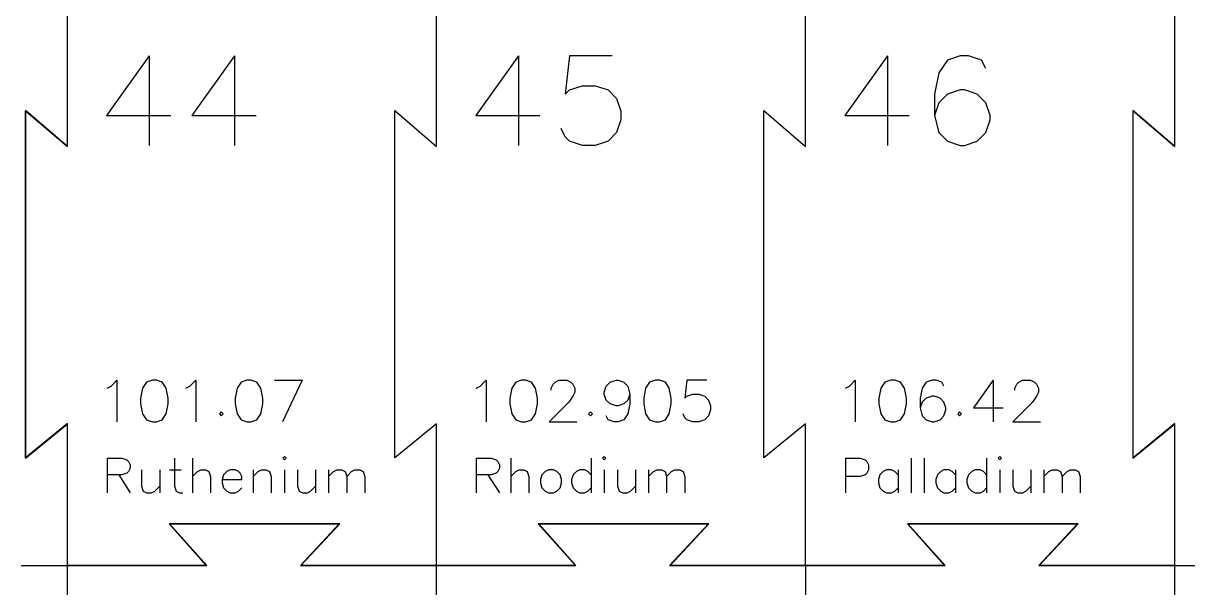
# Model space of a CAD drawing. Extents: x 0 to 297, y 0 to 210.
# Drawn here: x 117.83 to 164.73, y 94.19 to 116.92 of the extents above; entities that cross this region are included whole.
import ezdxf

# ---------------------------------------------------------------- set-up
doc = ezdxf.new("R2010")
doc.units = 0
doc.layers.get('0').update_dxf_attribs({"linetype": 'CONTINUOUS'})

msp = doc.modelspace()

# ---------------------------------------------------------------- linework, layer by layer
at = {"color": 1}
for p, q in [((119.590441, 117.39451), (119.590441, 114.693456)), ((119.599456, 114.693456), (119.599456, 117.39451)), ((164.204747, 117.39451), (164.204747, 114.693456)), ((164.213762, 114.693456), (164.213762, 117.39451)), ((119.590441, 114.693456), (119.590441, 111.972728)), ((119.599456, 111.952235), (119.599456, 114.693456)), ((134.466542, 111.962495), (134.466542, 114.69348)), ((149.337977, 111.962495), (149.337977, 114.69348)), ((164.204747, 114.693456), (164.204747, 111.972728)), ((164.213762, 111.952235), (164.213762, 114.693456)), ((119.590441, 111.972728), (117.911617, 113.411378)), ((117.911617, 113.411378), (117.911617, 99.407704)), ((117.920632, 99.427378), (117.920632, 113.390884)), ((117.920632, 113.390884), (119.599456, 111.952235)), ((132.787718, 99.417671), (132.787718, 113.401138)), ((132.787718, 113.401138), (134.466542, 111.962495)), ((147.659154, 99.417671), (147.659154, 113.401138)), ((147.659154, 113.401138), (149.337977, 111.962495)), ((164.204747, 111.972728), (162.525923, 113.411378)), ((162.525923, 113.411378), (162.525923, 99.407704)), ((162.534939, 99.427378), (162.534939, 113.390884)), ((162.534939, 113.390884), (164.213762, 111.952235)), ((117.911617, 99.407704), (119.590441, 100.779134)), ((119.599456, 100.798808), (117.920632, 99.427378)), ((119.590441, 100.779134), (119.590441, 97.945282)), ((119.599456, 97.945282), (119.599456, 100.798808)), ((134.466542, 100.788884), (132.787718, 99.417671)), ((134.466542, 97.945526), (134.466542, 100.788884)), ((149.337977, 100.788884), (147.659154, 99.417671)), ((149.337977, 97.945526), (149.337977, 100.788884)), ((162.525923, 99.407704), (164.204747, 100.779134)), ((164.213762, 100.798808), (162.534939, 99.427378)), ((164.204747, 100.779134), (164.204747, 97.945282)), ((164.213762, 97.945282), (164.213762, 100.798808)), ((119.590441, 97.945282), (119.590441, 95.086837)), ((119.599456, 95.086837), (119.599456, 97.945282)), ((164.204747, 97.945282), (164.204747, 95.086837)), ((164.213762, 95.086837), (164.213762, 97.945282)), ((123.697076, 96.77059), (125.194737, 95.091756)), ((130.572219, 96.77059), (123.697076, 96.77059)), ((125.215231, 95.082741), (123.717569, 96.761575)), ((123.717569, 96.761575), (130.550906, 96.761575)), ((130.550906, 96.761575), (128.988485, 95.082741)), ((129.008978, 95.091756), (130.572219, 96.77059)), ((138.568511, 96.771031), (140.065353, 95.092196)), ((145.443654, 96.771031), (138.568511, 96.771031)), ((140.086666, 95.082359), (138.589824, 96.761194)), ((138.589824, 96.761194), (145.421521, 96.761194)), ((145.421521, 96.761194), (143.85992, 95.082359)), ((143.881234, 95.092196), (145.443654, 96.771031)), ((153.439946, 96.77059), (154.937608, 95.091756)), ((160.31509, 96.77059), (153.439946, 96.77059)), ((154.958101, 95.082741), (153.46044, 96.761575)), ((153.46044, 96.761575), (160.293777, 96.761575)), ((160.293777, 96.761575), (158.731356, 95.082741)), ((158.751849, 95.091756), (160.31509, 96.77059)), ((119.590441, 95.087251), (119.590441, 92.386197)), ((119.599456, 95.087251), (119.590441, 95.087251)), ((119.590441, 95.086837), (119.599456, 95.086837)), ((121.602645, 95.091756), (119.595106, 95.091756)), ((119.595106, 95.091756), (119.595106, 95.082741)), ((119.595106, 95.082741), (121.602645, 95.082741)), ((119.599456, 92.386197), (119.599456, 95.087251)), ((125.194737, 95.091756), (121.602645, 95.091756)), ((121.602645, 95.082741), (125.215231, 95.082741)), ((128.988485, 95.082741), (130.794368, 95.082741)), ((130.794368, 95.091756), (129.008978, 95.091756)), ((132.610088, 95.091756), (130.794368, 95.091756)), ((130.794368, 95.082741), (132.610088, 95.082741)), ((134.466795, 95.091756), (132.610088, 95.091756)), ((132.610088, 95.082741), (134.466795, 95.082741)), ((136.47408, 95.092196), (134.466542, 95.092196)), ((134.466542, 95.092196), (134.466542, 95.082359)), ((134.466542, 95.082359), (136.47408, 95.082359)), ((134.466795, 95.082741), (134.466795, 95.091756)), ((140.065353, 95.092196), (136.47408, 95.092196)), ((136.47408, 95.082359), (140.086666, 95.082359)), ((143.85992, 95.082359), (145.665803, 95.082359)), ((145.665803, 95.092196), (143.881234, 95.092196)), ((147.481523, 95.092196), (145.665803, 95.092196)), ((145.665803, 95.082359), (147.481523, 95.082359)), ((149.33823, 95.092196), (147.481523, 95.092196)), ((147.481523, 95.082359), (149.33823, 95.082359)), ((149.333311, 95.087278), (149.333311, 92.386224)), ((149.342327, 95.087278), (149.333311, 95.087278)), ((151.345516, 95.091756), (149.337977, 95.091756)), ((149.337977, 95.091756), (149.337977, 95.082741)), ((149.337977, 95.082741), (151.345516, 95.082741)), ((149.33823, 95.082359), (149.33823, 95.092196)), ((149.342327, 92.386224), (149.342327, 95.087278)), ((154.937608, 95.091756), (151.345516, 95.091756)), ((151.345516, 95.082741), (154.958101, 95.082741)), ((158.731356, 95.082741), (160.537239, 95.082741)), ((160.537239, 95.091756), (158.751849, 95.091756)), ((162.352959, 95.091756), (160.537239, 95.091756)), ((160.537239, 95.082741), (162.352959, 95.082741)), ((164.209665, 95.091756), (162.352959, 95.091756)), ((162.352959, 95.082741), (164.209665, 95.082741)), ((164.204747, 95.086837), (164.213762, 95.086837)), ((164.209665, 95.082741), (164.209665, 95.091756))]:
    msp.add_line(p, q, dxfattribs=at)
at = {"color": 5}
for p, q in [((122.901111, 115.612008), (121.182415, 113.200363)), ((122.901111, 115.612008), (122.901111, 111.999997)), ((126.338502, 115.612008), (124.619806, 113.200363)), ((126.338502, 115.612008), (126.338502, 111.999997)), ((137.772546, 115.612008), (136.05385, 113.200363)), ((137.772546, 115.612008), (137.772546, 111.999997)), ((139.834981, 115.612008), (139.660383, 114.062444)), ((141.553677, 115.612008), (139.834981, 115.612008)), ((152.643982, 115.612008), (150.925286, 113.200363)), ((152.643982, 115.612008), (152.643982, 111.999997)), ((155.050155, 115.437409), (154.706416, 114.924526)), ((155.568492, 115.612008), (155.050155, 115.437409)), ((155.906775, 115.612008), (155.568492, 115.612008)), ((156.425112, 115.437409), (155.906775, 115.612008)), ((156.594253, 115.093668), (156.425112, 115.437409)), ((154.706416, 114.924526), (154.531819, 114.062444)), ((139.660383, 114.062444), (139.834981, 114.237043)), ((139.834981, 114.237043), (140.347861, 114.406186)), ((140.347861, 114.406186), (140.866198, 114.406186)), ((140.866198, 114.406186), (141.384535, 114.237043)), ((141.384535, 114.237043), (141.722818, 113.887846)), ((154.531819, 114.062444), (154.531819, 113.200363)), ((155.050155, 114.062444), (154.706416, 113.718703)), ((155.568492, 114.237043), (155.050155, 114.062444)), ((155.737634, 114.237043), (155.568492, 114.237043)), ((156.25597, 114.062444), (155.737634, 114.237043)), ((156.594253, 113.718703), (156.25597, 114.062444)), ((141.722818, 113.887846), (141.897416, 113.374962)), ((154.706416, 113.718703), (154.531819, 113.200363)), ((156.768851, 113.200363), (156.594253, 113.718703)), ((121.182415, 113.200363), (123.763187, 113.200363)), ((124.619806, 113.200363), (127.200578, 113.200363)), ((136.05385, 113.200363), (138.634622, 113.200363)), ((141.897416, 113.374962), (141.897416, 113.03122)), ((150.925286, 113.200363), (153.506057, 113.200363)), ((154.531819, 113.200363), (154.706416, 112.515608)), ((156.768851, 113.03122), (156.768851, 113.200363)), ((139.660383, 112.343738), (139.491242, 112.687479)), ((141.897416, 113.03122), (141.722818, 112.515608)), ((156.594253, 112.515608), (156.768851, 113.03122)), ((139.834981, 112.171867), (139.660383, 112.343738)), ((140.347861, 111.999997), (139.834981, 112.171867)), ((141.384535, 112.171867), (140.866198, 111.999997)), ((141.722818, 112.515608), (141.384535, 112.171867)), ((154.706416, 112.515608), (155.050155, 112.171867)), ((155.050155, 112.171867), (155.568492, 111.999997)), ((155.737634, 111.999997), (156.25597, 112.171867)), ((156.25597, 112.171867), (156.594253, 112.515608)), ((140.866198, 111.999997), (140.347861, 111.999997)), ((155.568492, 111.999997), (155.737634, 111.999997)), ((121.203991, 102.226915), (121.360121, 102.304981)), ((121.360121, 102.304981), (121.599354, 102.544215)), ((121.599354, 102.544215), (121.599354, 100.877133)), ((122.790479, 102.463631), (122.629312, 102.226915)), ((123.027193, 102.544215), (122.790479, 102.463631)), ((123.185842, 102.544215), (123.027193, 102.544215)), ((123.425074, 102.463631), (123.185842, 102.544215)), ((123.581205, 102.226915), (123.425074, 102.463631)), ((124.376967, 102.226915), (124.533098, 102.304981)), ((124.533098, 102.304981), (124.77233, 102.544215)), ((124.77233, 102.544215), (124.77233, 100.877133)), ((126.598051, 102.463631), (126.436884, 102.226915)), ((126.834765, 102.544215), (126.598051, 102.463631)), ((126.993414, 102.544215), (126.834765, 102.544215)), ((127.232646, 102.463631), (126.993414, 102.544215)), ((127.388777, 102.226915), (127.232646, 102.463631)), ((127.945307, 102.544215), (129.055849, 102.544215)), ((129.055849, 102.544215), (128.262605, 100.877133)), ((136.075426, 102.226915), (136.231557, 102.304981)), ((136.231557, 102.304981), (136.470789, 102.544215)), ((136.470789, 102.544215), (136.470789, 100.877133)), ((137.661915, 102.463631), (137.500748, 102.226915)), ((137.898629, 102.544215), (137.661915, 102.463631)), ((138.057278, 102.544215), (137.898629, 102.544215)), ((138.29651, 102.463631), (138.057278, 102.544215)), ((138.45264, 102.226915), (138.29651, 102.463631)), ((139.087236, 102.226915), (139.167819, 102.383047)), ((139.167819, 102.383047), (139.248403, 102.463631)), ((139.248403, 102.463631), (139.404533, 102.544215)), ((139.404533, 102.544215), (139.721831, 102.544215)), ((139.721831, 102.544215), (139.882998, 102.463631)), ((139.882998, 102.463631), (139.961063, 102.383047)), ((139.961063, 102.383047), (140.039129, 102.226915)), ((141.230254, 102.065747), (141.308319, 102.304981)), ((141.308319, 102.304981), (141.469486, 102.463631)), ((141.469486, 102.463631), (141.706201, 102.544215)), ((141.706201, 102.544215), (141.786784, 102.544215)), ((141.786784, 102.544215), (142.023498, 102.463631)), ((142.023498, 102.463631), (142.182147, 102.304981)), ((142.182147, 102.304981), (142.260212, 101.987681)), ((143.055975, 102.463631), (142.894808, 102.226915)), ((143.292689, 102.544215), (143.055975, 102.463631)), ((143.451338, 102.544215), (143.292689, 102.544215)), ((143.69057, 102.463631), (143.451338, 102.544215)), ((143.846701, 102.226915), (143.69057, 102.463631)), ((144.56188, 102.544215), (144.481296, 101.829032)), ((145.355124, 102.544215), (144.56188, 102.544215)), ((150.946862, 102.226915), (151.102992, 102.304981)), ((151.102992, 102.304981), (151.342225, 102.544215)), ((151.342225, 102.544215), (151.342225, 100.877133)), ((152.53335, 102.463631), (152.372183, 102.226915)), ((152.770064, 102.544215), (152.53335, 102.463631)), ((152.928713, 102.544215), (152.770064, 102.544215)), ((153.167945, 102.463631), (152.928713, 102.544215)), ((153.324076, 102.226915), (153.167945, 102.463631)), ((154.197904, 102.463631), (154.039255, 102.226915)), ((154.437136, 102.544215), (154.197904, 102.463631)), ((154.593267, 102.544215), (154.437136, 102.544215)), ((154.832499, 102.463631), (154.593267, 102.544215)), ((154.910564, 102.304981), (154.832499, 102.463631)), ((156.894934, 102.544215), (156.10169, 101.431148)), ((156.894934, 102.544215), (156.894934, 100.877133)), ((157.766243, 102.226915), (157.846827, 102.383047)), ((157.846827, 102.383047), (157.92741, 102.463631)), ((157.92741, 102.463631), (158.083541, 102.544215)), ((158.083541, 102.544215), (158.400838, 102.544215)), ((158.400838, 102.544215), (158.562005, 102.463631)), ((158.562005, 102.463631), (158.640071, 102.383047)), ((158.640071, 102.383047), (158.718136, 102.226915)), ((122.629312, 102.226915), (122.551247, 101.829032)), ((122.551247, 101.829032), (122.551247, 101.592316)), ((123.661789, 101.829032), (123.581205, 102.226915)), ((123.661789, 101.592316), (123.661789, 101.829032)), ((126.436884, 102.226915), (126.358819, 101.829032)), ((126.358819, 101.829032), (126.358819, 101.592316)), ((127.46936, 101.829032), (127.388777, 102.226915)), ((127.46936, 101.592316), (127.46936, 101.829032)), ((137.500748, 102.226915), (137.422682, 101.829032)), ((137.422682, 101.829032), (137.422682, 101.592316)), ((138.533224, 101.829032), (138.45264, 102.226915)), ((138.533224, 101.592316), (138.533224, 101.829032)), ((139.087236, 102.146331), (139.087236, 102.226915)), ((139.961063, 101.909616), (139.802415, 101.670382)), ((140.039129, 102.065747), (139.961063, 101.909616)), ((140.039129, 102.226915), (140.039129, 102.065747)), ((141.230254, 101.987681), (141.230254, 102.065747)), ((141.308319, 101.748448), (141.230254, 101.987681)), ((142.260212, 101.987681), (142.182147, 101.748448)), ((142.260212, 101.987681), (142.260212, 101.592316)), ((142.894808, 102.226915), (142.816742, 101.829032)), ((142.816742, 101.829032), (142.816742, 101.592316)), ((143.927284, 101.829032), (143.846701, 102.226915)), ((143.927284, 101.592316), (143.927284, 101.829032)), ((144.481296, 101.829032), (144.56188, 101.909616)), ((144.56188, 101.909616), (144.798594, 101.987681)), ((144.798594, 101.987681), (145.037826, 101.987681)), ((145.037826, 101.987681), (145.277058, 101.909616)), ((145.277058, 101.909616), (145.433189, 101.748448)), ((152.372183, 102.226915), (152.294118, 101.829032)), ((152.294118, 101.829032), (152.294118, 101.592316)), ((153.404659, 101.829032), (153.324076, 102.226915)), ((153.404659, 101.592316), (153.404659, 101.829032)), ((154.039255, 102.226915), (153.958671, 101.829032)), ((153.958671, 101.829032), (153.958671, 101.431148)), ((154.197904, 101.829032), (154.039255, 101.670382)), ((154.437136, 101.909616), (154.197904, 101.829032)), ((154.515201, 101.909616), (154.437136, 101.909616)), ((154.754434, 101.829032), (154.515201, 101.909616)), ((154.910564, 101.670382), (154.754434, 101.829032)), ((157.766243, 102.146331), (157.766243, 102.226915)), ((158.640071, 101.909616), (158.481422, 101.670382)), ((158.718136, 102.065747), (158.640071, 101.909616)), ((158.718136, 102.226915), (158.718136, 102.065747)), ((122.551247, 101.592316), (122.629312, 101.194432)), ((123.581205, 101.194432), (123.661789, 101.592316)), ((126.358819, 101.592316), (126.436884, 101.194432)), ((127.388777, 101.194432), (127.46936, 101.592316)), ((137.422682, 101.592316), (137.500748, 101.194432)), ((138.45264, 101.194432), (138.533224, 101.592316)), ((139.802415, 101.670382), (139.009171, 100.877133)), ((141.469486, 101.592316), (141.308319, 101.748448)), ((141.706201, 101.511732), (141.469486, 101.592316)), ((141.786784, 101.511732), (141.706201, 101.511732)), ((142.023498, 101.592316), (141.786784, 101.511732)), ((142.182147, 101.748448), (142.023498, 101.592316)), ((142.260212, 101.592316), (142.182147, 101.194432)), ((142.816742, 101.592316), (142.894808, 101.194432)), ((143.846701, 101.194432), (143.927284, 101.592316)), ((145.433189, 101.748448), (145.513772, 101.511732)), ((145.513772, 101.353082), (145.433189, 101.115107)), ((145.513772, 101.511732), (145.513772, 101.353082)), ((152.294118, 101.592316), (152.372183, 101.194432)), ((153.324076, 101.194432), (153.404659, 101.592316)), ((154.039255, 101.670382), (153.958671, 101.431148)), ((153.958671, 101.431148), (154.039255, 101.115107)), ((154.991148, 101.431148), (154.910564, 101.670382)), ((154.910564, 101.115107), (154.991148, 101.353082)), ((154.991148, 101.353082), (154.991148, 101.431148)), ((156.10169, 101.431148), (157.292815, 101.431148)), ((158.481422, 101.670382), (157.688178, 100.877133)), ((122.629312, 101.194432), (122.790479, 100.956457)), ((122.790479, 100.956457), (123.027193, 100.877133)), ((123.027193, 100.877133), (123.185842, 100.877133)), ((123.185842, 100.877133), (123.425074, 100.956457)), ((123.425074, 100.956457), (123.581205, 101.194432)), ((125.802289, 101.275016), (125.724223, 101.194432)), ((125.724223, 101.194432), (125.802289, 101.115107)), ((125.882872, 101.194432), (125.802289, 101.275016)), ((125.802289, 101.115107), (125.882872, 101.194432)), ((126.436884, 101.194432), (126.598051, 100.956457)), ((126.598051, 100.956457), (126.834765, 100.877133)), ((126.834765, 100.877133), (126.993414, 100.877133)), ((126.993414, 100.877133), (127.232646, 100.956457)), ((127.232646, 100.956457), (127.388777, 101.194432)), ((137.500748, 101.194432), (137.661915, 100.956457)), ((137.661915, 100.956457), (137.898629, 100.877133)), ((137.898629, 100.877133), (138.057278, 100.877133)), ((138.057278, 100.877133), (138.29651, 100.956457)), ((138.29651, 100.956457), (138.45264, 101.194432)), ((139.009171, 100.877133), (140.119712, 100.877133)), ((140.673724, 101.275016), (140.595659, 101.194432)), ((140.595659, 101.194432), (140.673724, 101.115107)), ((140.754308, 101.194432), (140.673724, 101.275016)), ((140.673724, 101.115107), (140.754308, 101.194432)), ((141.388903, 100.956457), (141.308319, 101.115107)), ((141.625617, 100.877133), (141.388903, 100.956457)), ((141.786784, 100.877133), (141.625617, 100.877133)), ((142.023498, 100.956457), (141.786784, 100.877133)), ((142.182147, 101.194432), (142.023498, 100.956457)), ((142.894808, 101.194432), (143.055975, 100.956457)), ((143.055975, 100.956457), (143.292689, 100.877133)), ((143.292689, 100.877133), (143.451338, 100.877133)), ((143.451338, 100.877133), (143.69057, 100.956457)), ((143.69057, 100.956457), (143.846701, 101.194432)), ((144.481296, 101.035782), (144.403231, 101.194432)), ((144.56188, 100.956457), (144.481296, 101.035782)), ((144.798594, 100.877133), (144.56188, 100.956457)), ((145.037826, 100.877133), (144.798594, 100.877133)), ((145.277058, 100.956457), (145.037826, 100.877133)), ((145.433189, 101.115107), (145.277058, 100.956457)), ((152.372183, 101.194432), (152.53335, 100.956457)), ((152.53335, 100.956457), (152.770064, 100.877133)), ((152.770064, 100.877133), (152.928713, 100.877133)), ((152.928713, 100.877133), (153.167945, 100.956457)), ((153.167945, 100.956457), (153.324076, 101.194432)), ((154.039255, 101.115107), (154.197904, 100.956457)), ((154.197904, 100.956457), (154.437136, 100.877133)), ((154.437136, 100.877133), (154.515201, 100.877133)), ((154.515201, 100.877133), (154.754434, 100.956457)), ((154.754434, 100.956457), (154.910564, 101.115107)), ((155.54516, 101.275016), (155.467094, 101.194432)), ((155.467094, 101.194432), (155.54516, 101.115107)), ((155.625743, 101.194432), (155.54516, 101.275016)), ((155.54516, 101.115107), (155.625743, 101.194432)), ((157.688178, 100.877133), (158.79872, 100.877133)), ((128.341045, 99.470312), (128.275991, 99.405257)), ((128.408198, 99.405257), (128.341045, 99.470312)), ((141.22937, 99.470312), (141.164316, 99.405257)), ((141.296523, 99.405257), (141.22937, 99.470312)), ((157.158464, 99.470312), (157.09341, 99.405257)), ((157.225617, 99.405257), (157.158464, 99.470312)), ((121.203946, 99.405257), (121.203946, 98.016021)), ((121.203946, 99.405257), (121.799929, 99.405257)), ((121.799929, 99.405257), (121.997191, 99.338103)), ((121.997191, 99.338103), (122.064343, 99.27095)), ((122.064343, 99.27095), (122.131496, 99.14084)), ((122.131496, 99.006534), (122.064343, 98.876424)), ((122.131496, 99.14084), (122.131496, 99.006534)), ((123.915246, 99.405257), (123.915246, 98.280438)), ((124.641338, 99.405257), (124.641338, 98.016021)), ((128.275991, 99.405257), (128.341045, 99.338103)), ((128.341045, 99.338103), (128.408198, 99.405257)), ((136.075382, 99.405257), (136.075382, 98.016021)), ((136.075382, 99.405257), (136.671364, 99.405257)), ((136.671364, 99.405257), (136.868626, 99.338103)), ((136.868626, 99.338103), (136.935779, 99.27095)), ((136.935779, 99.27095), (137.002932, 99.14084)), ((137.002932, 99.006534), (136.935779, 98.876424)), ((137.002932, 99.14084), (137.002932, 99.006534)), ((137.464608, 99.405257), (137.464608, 98.016021)), ((140.702639, 99.405257), (140.702639, 98.016021)), ((141.164316, 99.405257), (141.22937, 99.338103)), ((141.22937, 99.338103), (141.296523, 99.405257)), ((150.946817, 99.405257), (150.946817, 98.016021)), ((150.946817, 99.405257), (151.5428, 99.405257)), ((151.5428, 99.405257), (151.740061, 99.338103)), ((151.740061, 99.338103), (151.807214, 99.27095)), ((151.807214, 99.27095), (151.874367, 99.14084)), ((151.874367, 99.14084), (151.874367, 98.941479)), ((153.590964, 99.405257), (153.590964, 98.016021)), ((154.119794, 99.405257), (154.119794, 98.016021)), ((156.631734, 99.405257), (156.631734, 98.016021)), ((157.09341, 99.405257), (157.158464, 99.338103)), ((157.158464, 99.338103), (157.225617, 99.405257)), ((121.799929, 98.742117), (121.203946, 98.742117)), ((121.667721, 98.742117), (122.131496, 98.016021)), ((121.997191, 98.809271), (121.799929, 98.742117)), ((122.064343, 98.876424), (121.997191, 98.809271)), ((122.593173, 98.941479), (122.593173, 98.280438)), ((123.321363, 98.941479), (123.321363, 98.016021)), ((123.717985, 98.941479), (124.179661, 98.941479)), ((124.641338, 98.677062), (124.840698, 98.876424)), ((124.840698, 98.876424), (124.972905, 98.941479)), ((124.972905, 98.941479), (125.170167, 98.941479)), ((125.170167, 98.941479), (125.304473, 98.876424)), ((125.304473, 98.876424), (125.369527, 98.677062)), ((125.369527, 98.677062), (125.369527, 98.016021)), ((125.896258, 98.742117), (125.831204, 98.544854)), ((125.831204, 98.544854), (126.624448, 98.544854)), ((125.831204, 98.544854), (125.831204, 98.412646)), ((126.030564, 98.876424), (125.896258, 98.742117)), ((126.160673, 98.941479), (126.030564, 98.876424)), ((126.360033, 98.941479), (126.160673, 98.941479)), ((126.492241, 98.876424), (126.360033, 98.941479)), ((126.559394, 98.809271), (126.492241, 98.876424)), ((126.624448, 98.677062), (126.559394, 98.809271)), ((126.624448, 98.544854), (126.624448, 98.677062)), ((127.086125, 98.941479), (127.086125, 98.016021)), ((127.086125, 98.677062), (127.285485, 98.876424)), ((127.285485, 98.876424), (127.417692, 98.941479)), ((127.417692, 98.941479), (127.614954, 98.941479)), ((127.614954, 98.941479), (127.74926, 98.876424)), ((127.74926, 98.876424), (127.814314, 98.677062)), ((127.814314, 98.677062), (127.814314, 98.016021)), ((128.341045, 98.941479), (128.341045, 98.016021)), ((128.869875, 98.941479), (128.869875, 98.280438)), ((129.598064, 98.941479), (129.598064, 98.016021)), ((130.124795, 98.941479), (130.124795, 98.016021)), ((130.124795, 98.677062), (130.324156, 98.876424)), ((130.324156, 98.876424), (130.456363, 98.941479)), ((130.456363, 98.941479), (130.653625, 98.941479)), ((130.653625, 98.941479), (130.787931, 98.876424)), ((130.787931, 98.876424), (130.852985, 98.677062)), ((130.852985, 98.677062), (131.052345, 98.876424)), ((130.852985, 98.677062), (130.852985, 98.016021)), ((131.052345, 98.876424), (131.182454, 98.941479)), ((131.182454, 98.941479), (131.381814, 98.941479)), ((131.381814, 98.941479), (131.514022, 98.876424)), ((131.514022, 98.876424), (131.581175, 98.677062)), ((131.581175, 98.677062), (131.581175, 98.016021)), ((136.671364, 98.742117), (136.075382, 98.742117)), ((136.539157, 98.742117), (137.002932, 98.016021)), ((136.868626, 98.809271), (136.671364, 98.742117)), ((136.935779, 98.876424), (136.868626, 98.809271)), ((137.464608, 98.677062), (137.663969, 98.876424)), ((137.663969, 98.876424), (137.796176, 98.941479)), ((137.796176, 98.941479), (137.993438, 98.941479)), ((137.993438, 98.941479), (138.127744, 98.876424)), ((138.127744, 98.876424), (138.192798, 98.677062)), ((138.192798, 98.677062), (138.192798, 98.016021)), ((138.719529, 98.742117), (138.654475, 98.544854)), ((138.654475, 98.544854), (138.654475, 98.412646)), ((138.853835, 98.876424), (138.719529, 98.742117)), ((138.983944, 98.941479), (138.853835, 98.876424)), ((139.183304, 98.941479), (138.983944, 98.941479)), ((139.315511, 98.876424), (139.183304, 98.941479)), ((139.447719, 98.742117), (139.315511, 98.876424)), ((139.512773, 98.544854), (139.447719, 98.742117)), ((139.512773, 98.412646), (139.512773, 98.544854)), ((139.97445, 98.742117), (139.909395, 98.544854)), ((139.909395, 98.544854), (139.909395, 98.412646)), ((140.108755, 98.876424), (139.97445, 98.742117)), ((140.238864, 98.941479), (140.108755, 98.876424)), ((140.438225, 98.941479), (140.238864, 98.941479)), ((140.570432, 98.876424), (140.438225, 98.941479)), ((140.702639, 98.742117), (140.570432, 98.876424)), ((141.22937, 98.941479), (141.22937, 98.016021)), ((141.7582, 98.941479), (141.7582, 98.280438)), ((142.486389, 98.941479), (142.486389, 98.016021)), ((143.01312, 98.941479), (143.01312, 98.016021)), ((143.01312, 98.677062), (143.212481, 98.876424)), ((143.212481, 98.876424), (143.344688, 98.941479)), ((143.344688, 98.941479), (143.54195, 98.941479)), ((143.54195, 98.941479), (143.676256, 98.876424)), ((143.676256, 98.876424), (143.74131, 98.677062)), ((143.74131, 98.677062), (143.94067, 98.876424)), ((143.74131, 98.677062), (143.74131, 98.016021)), ((143.94067, 98.876424), (144.070779, 98.941479)), ((144.070779, 98.941479), (144.270139, 98.941479)), ((144.270139, 98.941479), (144.402347, 98.876424)), ((144.402347, 98.876424), (144.4695, 98.677062)), ((144.4695, 98.677062), (144.4695, 98.016021)), ((151.5428, 98.677062), (150.946817, 98.677062)), ((151.740061, 98.742117), (151.5428, 98.677062)), ((151.807214, 98.809271), (151.740061, 98.742117)), ((151.874367, 98.941479), (151.807214, 98.809271)), ((152.336044, 98.742117), (152.270989, 98.544854)), ((152.270989, 98.544854), (152.270989, 98.412646)), ((152.47035, 98.876424), (152.336044, 98.742117)), ((152.600458, 98.941479), (152.47035, 98.876424)), ((152.799819, 98.941479), (152.600458, 98.941479)), ((152.932026, 98.876424), (152.799819, 98.941479)), ((153.064233, 98.742117), (152.932026, 98.876424)), ((153.064233, 98.941479), (153.064233, 98.016021)), ((154.648623, 98.742117), (154.583569, 98.544854)), ((154.583569, 98.544854), (154.583569, 98.412646)), ((154.782929, 98.876424), (154.648623, 98.742117)), ((154.913038, 98.941479), (154.782929, 98.876424)), ((155.112398, 98.941479), (154.913038, 98.941479)), ((155.244606, 98.876424), (155.112398, 98.941479)), ((155.376813, 98.742117), (155.244606, 98.876424)), ((155.376813, 98.941479), (155.376813, 98.016021)), ((155.903544, 98.742117), (155.838489, 98.544854)), ((155.838489, 98.544854), (155.838489, 98.412646)), ((156.03785, 98.876424), (155.903544, 98.742117)), ((156.167959, 98.941479), (156.03785, 98.876424)), ((156.367319, 98.941479), (156.167959, 98.941479)), ((156.499526, 98.876424), (156.367319, 98.941479)), ((156.631734, 98.742117), (156.499526, 98.876424)), ((157.158464, 98.941479), (157.158464, 98.016021)), ((157.687294, 98.941479), (157.687294, 98.280438)), ((158.415484, 98.941479), (158.415484, 98.016021)), ((158.942215, 98.941479), (158.942215, 98.016021)), ((158.942215, 98.677062), (159.141575, 98.876424)), ((159.141575, 98.876424), (159.273782, 98.941479)), ((159.273782, 98.941479), (159.471044, 98.941479)), ((159.471044, 98.941479), (159.60535, 98.876424)), ((159.60535, 98.876424), (159.670404, 98.677062)), ((159.670404, 98.677062), (159.869765, 98.876424)), ((159.670404, 98.677062), (159.670404, 98.016021)), ((159.869765, 98.876424), (159.999873, 98.941479)), ((159.999873, 98.941479), (160.199234, 98.941479)), ((160.199234, 98.941479), (160.331441, 98.876424)), ((160.331441, 98.876424), (160.398594, 98.677062)), ((160.398594, 98.677062), (160.398594, 98.016021)), ((122.593173, 98.280438), (122.660326, 98.082126)), ((122.660326, 98.082126), (122.792533, 98.016021)), ((122.991894, 98.016021), (123.122002, 98.082126)), ((123.122002, 98.082126), (123.321363, 98.280438)), ((123.915246, 98.280438), (123.982399, 98.082126)), ((123.982399, 98.082126), (124.112508, 98.016021)), ((125.831204, 98.412646), (125.896258, 98.214334)), ((125.896258, 98.214334), (126.030564, 98.082126)), ((126.030564, 98.082126), (126.160673, 98.016021)), ((126.360033, 98.016021), (126.492241, 98.082126)), ((126.492241, 98.082126), (126.624448, 98.214334)), ((128.869875, 98.280438), (128.937028, 98.082126)), ((128.937028, 98.082126), (129.069235, 98.016021)), ((129.268595, 98.016021), (129.398704, 98.082126)), ((129.398704, 98.082126), (129.598064, 98.280438)), ((138.654475, 98.412646), (138.719529, 98.214334)), ((138.719529, 98.214334), (138.853835, 98.082126)), ((138.853835, 98.082126), (138.983944, 98.016021)), ((139.183304, 98.016021), (139.315511, 98.082126)), ((139.315511, 98.082126), (139.447719, 98.214334)), ((139.447719, 98.214334), (139.512773, 98.412646)), ((139.909395, 98.412646), (139.97445, 98.214334)), ((139.97445, 98.214334), (140.108755, 98.082126)), ((140.108755, 98.082126), (140.238864, 98.016021)), ((140.438225, 98.016021), (140.570432, 98.082126)), ((140.570432, 98.082126), (140.702639, 98.214334)), ((141.7582, 98.280438), (141.825353, 98.082126)), ((141.825353, 98.082126), (141.95756, 98.016021)), ((142.15692, 98.016021), (142.287029, 98.082126)), ((142.287029, 98.082126), (142.486389, 98.280438)), ((152.270989, 98.412646), (152.336044, 98.214334)), ((152.336044, 98.214334), (152.47035, 98.082126)), ((152.47035, 98.082126), (152.600458, 98.016021)), ((152.799819, 98.016021), (152.932026, 98.082126)), ((152.932026, 98.082126), (153.064233, 98.214334)), ((154.583569, 98.412646), (154.648623, 98.214334)), ((154.648623, 98.214334), (154.782929, 98.082126)), ((154.782929, 98.082126), (154.913038, 98.016021)), ((155.112398, 98.016021), (155.244606, 98.082126)), ((155.244606, 98.082126), (155.376813, 98.214334)), ((155.838489, 98.412646), (155.903544, 98.214334)), ((155.903544, 98.214334), (156.03785, 98.082126)), ((156.03785, 98.082126), (156.167959, 98.016021)), ((156.367319, 98.016021), (156.499526, 98.082126)), ((156.499526, 98.082126), (156.631734, 98.214334)), ((157.687294, 98.280438), (157.754447, 98.082126)), ((157.754447, 98.082126), (157.886654, 98.016021)), ((158.086015, 98.016021), (158.216123, 98.082126)), ((158.216123, 98.082126), (158.415484, 98.280438)), ((122.792533, 98.016021), (122.991894, 98.016021)), ((124.112508, 98.016021), (124.246814, 98.016021)), ((126.160673, 98.016021), (126.360033, 98.016021)), ((129.069235, 98.016021), (129.268595, 98.016021)), ((138.983944, 98.016021), (139.183304, 98.016021)), ((140.238864, 98.016021), (140.438225, 98.016021)), ((141.95756, 98.016021), (142.15692, 98.016021)), ((152.600458, 98.016021), (152.799819, 98.016021)), ((154.913038, 98.016021), (155.112398, 98.016021)), ((156.167959, 98.016021), (156.367319, 98.016021)), ((157.886654, 98.016021), (158.086015, 98.016021))]:
    msp.add_line(p, q, dxfattribs=at)
at = {"color": 1}
for points in [[(134.466542, 114.69348), (134.466542, 115.598955), (134.466542, 116.499435), (134.466542, 117.39451)], [(149.337977, 114.69348), (149.337977, 115.598955), (149.337977, 116.499435), (149.337977, 117.39451)], [(134.466542, 95.087164), (134.466542, 96.042173), (134.466542, 96.995101), (134.466542, 97.945526)], [(149.337977, 95.087164), (149.337977, 96.042173), (149.337977, 96.995101), (149.337977, 97.945526)], [(117.738402, 95.087251), (118.349269, 95.087251), (118.967017, 95.087251), (119.59514, 95.087251)], [(134.466542, 92.386247), (134.466542, 93.291722), (134.466542, 94.192203), (134.466542, 95.087278)], [(164.209413, 92.386247), (164.209413, 93.291722), (164.209413, 94.192203), (164.209413, 95.087278)], [(164.209413, 95.087278), (164.895097, 95.087278), (165.563212, 95.087278), (166.217251, 95.087278)]]:
    msp.add_open_spline(points, degree=3, dxfattribs=at)

doc.saveas('drawing.dxf')
